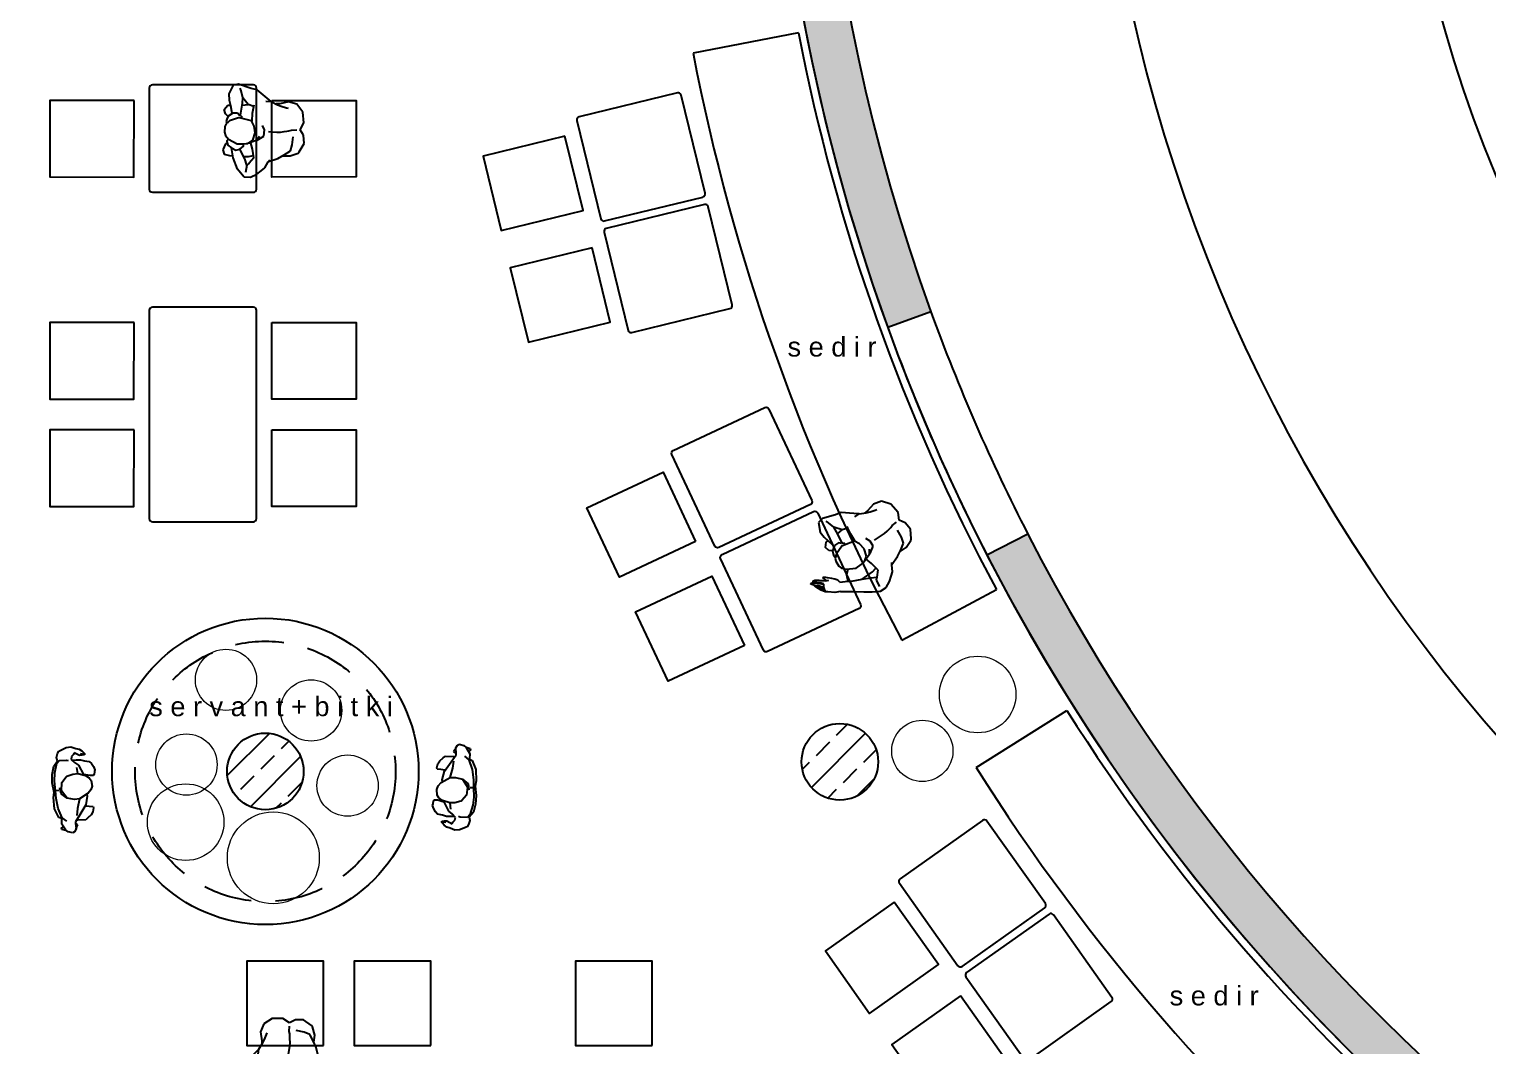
# Model space of a CAD drawing. Header units: millimetres. Extents: x 45 to 25350, y 77 to 5059.
# Drawn here: x 22516 to 23468, y 3314 to 3977 of the extents above; entities that cross this region are included whole.
import ezdxf

# ---------------------------------------------------------------- set-up
doc = ezdxf.new("R2010")
doc.units = ezdxf.units.MM
doc.header["$LTSCALE"] = 5
doc.linetypes.add('DASHED2', pattern=[9.524999999999999, 6.35, -3.175])
doc.layers.add('_BK_PEYZAJ_AVM', color=7, linetype='Continuous', lineweight=5, true_color=0x1d5e12)
for name, color, linetype in [('a_p4', 4, 'Continuous'), ('a_p5', 5, 'Continuous'), ('a_p8', 8, 'Continuous'), ('str_SNL_hatch', 1, 'Continuous'), ('str_SNL_wall_sheer', 5, 'Continuous'), ('TEFRIS', 12, 'Continuous')]:
    doc.layers.add(name, color=color, linetype=linetype)
doc.layers.add('yazı', color=30, linetype='Continuous', lineweight=9)
doc.styles.add('25', font='arial.ttf', dxfattribs={"height": 25})

# ---------------------------------------------------------------- blocks, each defined once
blk = doc.blocks.new('A$C47794B28')
at = {"layer": 'str_SNL_hatch'}
h = blk.add_hatch(dxfattribs=at)
h.set_pattern_fill('ANSI33', color=256, scale=100, style=0)
h.set_pattern_definition([(45, (-1153.641385440734, -4045.180646853264), (-17.67766952966369, 17.67766952966369), []), (45, (-1135.963715940734, -4045.180646853264), (-17.67766952966369, 17.67766952966369), [12.5, -6.25])])
edge = h.paths.add_edge_path()
edge.add_arc((0, 0), 25, 0, 360)
at = {"layer": 'str_SNL_wall_sheer'}
blk.add_circle((0, 0), 25, dxfattribs=at)
blk = doc.blocks.new('dada')
for p, q in [((219967.8187333976, -31810.10482326217), (219965.6273052227, -31815.2904005551)), ((219973.4297527905, -31806.8618306515), (219967.8187333976, -31810.10482326217)), ((219980.4856698812, -31806.96618437461), (219973.4297527905, -31806.8618306515)), ((219984.7079820423, -31810.00849674895), (219980.4856698812, -31806.96618437461)), ((219984.2825399424, -31815.56332567588), (219984.5506578094, -31812.1366389624)), ((219988.5610425697, -31808.21842904549), (219984.7079820423, -31810.00849674895)), ((219993.9071640513, -31808.37094602522), (219988.5610425697, -31808.21842904549)), ((219998.8760066897, -31812.25611538973), (219993.9071640513, -31808.37094602522)), ((219999.6707004234, -31813.15516284641), (219998.8760066897, -31812.25611538973)), ((220000.906890676, -31818.54142037474), (219999.6707004234, -31813.15516284641)), ((219964.1021354306, -31826.48835771225), (219966.7350601243, -31822.57107951)), ((219965.6273052227, -31815.2904005551), (219966.3176452338, -31821.02182808958)), ((219966.3176452338, -31821.02182808958), (219966.1007320164, -31823.51507609218)), ((219966.7350601243, -31822.57107951), (219967.9311143297, -31820.29937924046)), ((219967.9311143297, -31820.29937924046), (219969.4000936557, -31817.12863151517)), ((219969.4000936557, -31817.12863151517), (219969.8014541273, -31816.05298545092)), ((219984.571519482, -31817.25706686612), (219984.2825399424, -31815.56332567588)), ((219984.3628120367, -31825.27624908809), (219984.7240364612, -31822.7797869553)), ((219984.6036283198, -31818.70196456343), (219984.571519482, -31817.25706686612)), ((219984.6036283198, -31820.51611389566), (219984.6036283198, -31818.70196456343)), ((219984.7240364612, -31822.7797869553), (219984.6036283198, -31820.51611389566)), ((219993.9553273079, -31816.30182894386), (219988.7697500149, -31815.09774752866)), ((219997.5916531805, -31817.9474068775), (219993.9553273079, -31816.30182894386)), ((219999.7268908894, -31822.23393671375), (219997.5916531805, -31817.9474068775)), ((220001.5892034777, -31826.61679306321), (219999.7268908894, -31822.23393671375)), ((220000.1764146177, -31823.1490385893), (220000.906890676, -31818.54142037474)), ((219961.5494828313, -31828.75203077283), (219955.5290757574, -31834.57978482053)), ((219964.1021354306, -31826.48835771225), (219961.5494828313, -31828.75203077283)), ((219963.5562851892, -31829.8035952083), (219964.1021354306, -31826.48835771225)), ((219981.9947852543, -31833.11883270342), (219978.9364184608, -31834.0178801601)), ((219985.9200906666, -31833.88944480915), (219981.9947852543, -31833.11883270342)), ((219983.4316557427, -31830.56618010413), (219984.3628120367, -31825.27624908809)), ((219988.0151923284, -31838.63352558363), (219985.9200906666, -31833.88944480915)), ((220002.812862759, -31832.98161714871), (220001.5892034777, -31826.61679306321)), ((220002.9297474528, -31833.11080549445), (220001.8621285984, -31831.93080570709)), ((220006.6623998386, -31835.82400228243), (220002.9297474528, -31833.11080549445)), ((219954.1564229445, -31838.39270930059), (219950.2873079983, -31846.23529291499)), ((219955.5290757574, -31834.57978482053), (219954.1564229445, -31838.39270930059)), ((219964.2643284123, -31841.56198145051), (219959.3981907036, -31844.47733404927)), ((219964.2466252003, -31845.64127941683), (219964.2643284123, -31841.56198145051)), ((219965.9483935999, -31838.13583859868), (219964.2643284123, -31841.56198145051)), ((219965.9483935999, -31838.13583859868), (219964.9771012587, -31837.71039649818)), ((219970.2750594838, -31839.4683553639), (219965.9483935999, -31838.13583859868)), ((219975.2760109598, -31840.4155660772), (219970.2750594838, -31839.4683553639)), ((219975.1475756089, -31840.73665445458), (219972.5628141719, -31847.45542874906)), ((219978.8240375288, -31839.44427373607), (219975.1475756089, -31840.73665445458)), ((219983.2068938786, -31839.40413768843), (219978.8240375288, -31839.44427373607)), ((219987.6379134851, -31841.50726655938), (219983.2068938786, -31839.40413768843)), ((219988.0713827943, -31839.18740303416), (219985.6551459042, -31836.8534129753)), ((219989.3878451411, -31844.89474893987), (219987.6379134851, -31841.50726655938)), ((219988.0713827943, -31839.18740303416), (219988.0151923284, -31838.63352558363)), ((219988.4727432659, -31841.62767470136), (219988.0713827943, -31839.18740303416)), ((219989.0988656016, -31844.07597357847), (219988.4727432659, -31841.62767470136)), ((219993.4646748132, -31842.31559024818), (219988.641314664, -31842.96019146659)), ((219999.271145249, -31842.09529755797), (219993.4646748132, -31842.31559024818)), ((219997.9296475574, -31845.56643866535), (219997.6077075994, -31842.2297154085)), ((219999.271145249, -31842.09529755797), (220002.3437611642, -31845.7054970923)), ((220008.267841725, -31838.35257325295), (220006.6623998386, -31835.82400228243)), ((220010.106072685, -31841.56345702588), (220008.267841725, -31838.35257325295)), ((220011.4867527073, -31845.76971476778), (220010.106072685, -31841.56345702588)), ((219950.2873079983, -31846.23529291499), (219950.447852187, -31849.80740111202)), ((219950.447852187, -31849.80740111202), (219955.802000878, -31853.25910116799)), ((219954.9077826402, -31845.06717924561), (219953.1080794733, -31845.58927202571)), ((219959.3981907036, -31844.47733404927), (219954.9077826402, -31845.06717924561)), ((219962.8418635499, -31845.247946155), (219959.3981907036, -31844.47733404927)), ((219970.6202294894, -31847.49556479576), (219962.8418635499, -31845.247946155)), ((219963.4834174273, -31853.17397701806), (219967.2889375751, -31852.84168627739)), ((219967.2889375751, -31852.84168627739), (219968.8221345766, -31852.86576790616)), ((219969.0790052784, -31849.15719714828), (219968.5813182937, -31852.23161836129)), ((219968.5813182937, -31852.23161836129), (219970.18676018, -31855.43447492432)), ((219968.5813182937, -31852.23161836129), (219968.5813182937, -31852.23161836129)), ((219970.5881206517, -31848.02536061846), (219969.0790052784, -31849.15719714828)), ((219970.965399495, -31847.20658525612), (219970.5881206517, -31848.02536061846)), ((219972.1694809097, -31846.31556500934), (219970.965399495, -31847.20658525612)), ((219972.1694809097, -31846.31556500934), (219972.9201586505, -31846.52655505735)), ((219972.5628141719, -31847.45542874906), (219972.1694809097, -31849.01270737845)), ((219972.1694809097, -31849.01270737845), (219973.4136983716, -31854.95284235824)), ((219985.0932880951, -31857.08808006693), (219988.9062125753, -31851.81420347068)), ((219988.9062125753, -31851.81420347068), (219989.40389956, -31847.79257154532)), ((219989.40389956, -31845.85801407203), (219989.0988656016, -31844.07597357847)), ((219989.40389956, -31847.79257154532), (219989.3878451411, -31844.89474893987)), ((219997.0136941015, -31853.7246793152), (219997.9296475574, -31845.56643866535)), ((219997.0136941015, -31853.7246793152), (219999.9677071724, -31848.98059854071)), ((219999.9677071724, -31848.98059854071), (220002.3437611642, -31845.7054970923)), ((220002.3437611642, -31845.7054970923), (220003.5398153696, -31847.2708029316)), ((220003.5398153696, -31847.2708029316), (220008.0350526516, -31848.65148295436)), ((220007.3768214781, -31854.47120979216), (220010.8365487432, -31850.10440786157)), ((220010.8365487432, -31850.10440786157), (220011.4867527073, -31845.76971476778)), ((220010.8365487432, -31850.10440786157), (220010.8365487432, -31850.10440786157)), ((219955.802000878, -31853.25910116799), (219959.8958776883, -31853.53202628877)), ((219959.8958776883, -31853.53202628877), (219963.4834174273, -31853.17397701806)), ((219963.1549247177, -31854.84848863605), (219963.3556049535, -31853.17882907364)), ((219965.6433596415, -31857.48944053866), (219963.1549247177, -31854.84848863605)), ((219968.5090734088, -31857.12018890467), (219965.6433596415, -31857.48944053866)), ((219970.315195531, -31855.52277422763), (219968.5090734088, -31857.12018890467)), ((219970.18676018, -31855.43447492432), (219971.9607734645, -31856.55828424424)), ((219971.9607734645, -31856.55828424424), (219973.3896167434, -31857.24862425562)), ((219973.3896167434, -31857.24862425562), (219974.2986825771, -31857.09719472818)), ((219973.4136983716, -31854.95284235824), (219974.9308409543, -31857.3610051877)), ((219974.2986825771, -31857.09719472818), (219973.9987185846, -31855.88144587141)), ((219974.9308409543, -31857.3610051877), (219976.5603644689, -31858.48481450856)), ((219976.5603644689, -31858.48481450856), (219980.2849896453, -31859.19923614778)), ((219980.2849896453, -31859.19923614778), (219982.4443089826, -31858.75773962933)), ((219982.4443089826, -31858.75773962933), (219985.0932880951, -31857.08808006693)), ((219985.7996825251, -31856.20508703005), (219987.9028113963, -31859.36780754544)), ((219987.9028113963, -31859.36780754544), (219991.6434909916, -31861.5752901395)), ((219988.5677589089, -31865.90963839062), (219991.6434909916, -31861.5752901395)), ((219991.6434909916, -31861.5752901395), (219993.1686607835, -31859.66481429499)), ((219993.1686607835, -31859.66481429499), (219997.0136941015, -31853.7246793152)), ((219998.7234897105, -31863.71855505809), (220003.6682507206, -31858.46876008969)), ((220003.6682507206, -31858.46876008969), (220007.3768214781, -31854.47120979216)), ((219980.0843094096, -31870.44535656154), (219978.8160103194, -31871.79392774656)), ((219978.8160103194, -31871.79392774656), (219978.8641735759, -31872.05079844847)), ((219978.8641735759, -31872.05079844847), (219979.1531531155, -31872.17120658953)), ((219979.1531531155, -31872.17120658953), (219981.2161459395, -31871.84209100317)), ((219981.0475745414, -31869.81923422657), (219980.0843094096, -31870.44535656154)), ((219983.158730622, -31868.06930256981), (219981.0475745414, -31869.81923422657)), ((219981.2161459395, -31871.84209100317), (219982.1794110713, -31871.28018634274)), ((219981.4970268902, -31872.1621443785), (219982.1794110713, -31871.28018634274)), ((219982.1794110713, -31871.28018634274), (219982.7252613127, -31870.18045865066)), ((219984.8604990216, -31866.76889464233), (219983.158730622, -31868.06930256981)), ((219986.8030837041, -31865.86984718565), (219984.8604990216, -31866.76889464233)), ((219988.5677589089, -31865.90963839062), (219986.8030837041, -31865.86984718565)), ((219993.3372321817, -31869.50617305815), (219991.2180488916, -31872.74916566882)), ((219993.3372321817, -31869.50617305815), (219998.7234897105, -31863.71855505809)), ((219976.2713849294, -31878.09528715044), (219976.6566909822, -31876.8671241074)), ((219976.4078474898, -31878.38426669009), (219976.2713849294, -31878.09528715044)), ((219976.7851263331, -31878.45651157453), (219976.4078474898, -31878.38426669009)), ((219976.4800923746, -31879.78100113078), (219978.1176430988, -31877.91868854288)), ((219976.616554935, -31880.36698741998), (219976.4800923746, -31879.78100113078)), ((219976.8814528462, -31880.615830912), (219976.616554935, -31880.36698741998)), ((219976.6566909822, -31876.8671241074), (219977.5156023913, -31876.05637595497)), ((219977.8607723969, -31877.76617156409), (219976.7851263331, -31878.45651157453)), ((219979.1555914146, -31879.29314953248), (219976.8814528462, -31880.615830912)), ((219977.5156023913, -31876.05637595497), (219978.4547858949, -31875.02889314734)), ((219978.6715205496, -31877.01161387723), (219977.8607723969, -31877.76617156409)), ((219978.1176430988, -31877.91868854288), (219979.0487993929, -31877.16413085602)), ((219978.4547858949, -31875.02889314734), (219979.1527900758, -31874.38074640811)), ((219980.1324726662, -31875.8316140908), (219978.6715205496, -31877.01161387723)), ((219979.0487993929, -31877.16413085602), (219980.260908017, -31876.21692014366)), ((219979.1527900758, -31874.38074640811), (219980.2689352265, -31873.42345126134)), ((219981.039547332, -31877.68589946974), (219979.1555914146, -31879.29314953248)), ((219981.2458448934, -31878.56295809589), (219979.1555914146, -31879.29314953248)), ((219979.4418951173, -31879.51725859913), (219979.1555914146, -31879.29314953248)), ((219981.0336153805, -31879.23450300258), (219979.4418951173, -31879.51725859913)), ((219982.06766917, -31874.36340160176), (219980.1324726662, -31875.8316140908)), ((219980.260908017, -31876.21692014366), (219981.2803636149, -31875.31787268698)), ((219980.2689352265, -31873.42345126134), (219981.4970268902, -31872.1621443785)), ((219984.2877995938, -31878.28020231679), (219981.0336153805, -31879.23450300258)), ((219982.2115199091, -31876.84304247864), (219981.039547332, -31877.68589946974)), ((219983.4742533857, -31877.43193497855), (219981.2458448934, -31878.56295809589)), ((219981.2803636149, -31875.31787268698), (219982.2275743279, -31874.55528779115)), ((219982.2275743279, -31874.55528779115), (219982.06766917, -31874.36340160176)), ((219982.2115199091, -31876.84304247864), (219983.8633408775, -31875.8767784673)), ((219982.2275743279, -31874.55528779115), (219983.8633408775, -31875.8767784673)), ((219985.165176326, -31876.82246678203), (219983.4742533857, -31877.43193497855)), ((219983.8633408775, -31875.8767784673), (219986.6805280104, -31877.05314712293)), ((219986.6805280104, -31877.05314712293), (219984.2877995938, -31878.28020231679)), ((219985.9787222246, -31876.82246678203), (219985.165176326, -31876.82246678203)), ((219987.8768357517, -31875.8568393809), (219986.6805280104, -31877.05314712293)), ((219991.2180488916, -31872.74916566882), (219987.8768357517, -31875.8568393809))]:
    blk.add_line(p, q)
blk = doc.blocks.new('cfcfcfcfc')
for p, q in [((220719.7318549512, -32186.9712852369), (220720.2749638649, -32185.75696089601)), ((220719.9005096011, -32187.92203933416), (220726.1268966023, -32185.39550769543)), ((220720.2749638649, -32185.75696089601), (220725.9542898391, -32182.87465660645)), ((220725.9542898391, -32182.87465660645), (220733.3866603464, -32182.47514965081)), ((220726.1268966023, -32185.39550769543), (220732.8165091297, -32184.1364172318)), ((220732.8165091297, -32184.1364172318), (220737.8219944573, -32183.93598147585)), ((220733.3866603464, -32182.47514965081), (220736.777211783, -32182.95759633459)), ((220736.777211783, -32182.95759633459), (220742.95946879, -32181.96910738868)), ((220737.8219944573, -32183.93598147585), (220736.777211783, -32182.95759633459)), ((220737.8219944573, -32183.93598147585), (220744.0632200101, -32183.47591673069)), ((220738.0080686045, -32186.0885782749), (220737.8219944573, -32183.93598147585)), ((220742.95946879, -32181.96910738868), (220748.5391777823, -32182.01586095586)), ((220744.0632200101, -32183.47591673069), (220749.4079694115, -32183.76417317112)), ((220748.5391777823, -32182.01586095586), (220753.9573235751, -32183.21392546567)), ((220749.4079694115, -32183.76417317112), (220755.6788254841, -32185.36761916723)), ((220753.9573235751, -32183.21392546567), (220757.2069877654, -32185.81054377627)), ((220755.6788254841, -32185.36761916723), (220757.5390876795, -32186.9210403411)), ((220757.2069877654, -32185.81054377627), (220759.5368211494, -32185.26620656288)), ((220759.5368211494, -32185.26620656288), (220762.0305721079, -32185.96768868259)), ((220762.0305721079, -32185.96768868259), (220763.5952331154, -32186.72002275863)), ((220710.044569187, -32194.43236027706), (220710.7236687546, -32191.48702913396)), ((220710.7155692581, -32195.72071388726), (220710.044569187, -32194.43236027706)), ((220712.5535862284, -32196.65458864389), (220710.7155692581, -32195.72071388726)), ((220710.7236687546, -32191.48702913396), (220711.8576266333, -32189.90763217998)), ((220711.7594603094, -32190.0457882386), (220712.4235485416, -32187.41473156544)), ((220711.8576266333, -32189.90763217998), (220715.9147011692, -32187.4020147455)), ((220712.4235485416, -32187.41473156544), (220713.4814472586, -32187.12096912736)), ((220713.4814472586, -32187.12096912736), (220713.9541769376, -32187.65266323234)), ((220713.9541769376, -32187.65266323234), (220713.8668504294, -32188.63741884187)), ((220715.9147011692, -32187.4020147455), (220719.0069831167, -32187.53506697623)), ((220717.6637711413, -32190.88819976426), (220719.9005096011, -32187.92203933416)), ((220719.0069831167, -32187.53506697623), (220719.7318549512, -32186.9712852369)), ((220731.7884113461, -32196.07530008616), (220732.8224155314, -32191.37417818771)), ((220732.8224155314, -32191.37417818771), (220735.6311020153, -32187.55262817802)), ((220732.8224155314, -32191.37417818771), (220737.742761542, -32187.89522935108)), ((220735.6311020153, -32187.55262817802), (220739.5300722105, -32186.90010627503)), ((220737.742761542, -32187.89522935108), (220743.0340808277, -32188.22854869153)), ((220743.0340808277, -32188.22854869153), (220746.6937807411, -32191.12839707358)), ((220746.6937807411, -32191.12839707358), (220747.2126206226, -32191.69159516854)), ((220747.2126206226, -32191.69159516854), (220748.4009474103, -32195.56854311766)), ((220748.4009474103, -32195.56854311766), (220748.6341697503, -32198.89075630736)), ((220758.0017852365, -32194.72490876286), (220755.8409037825, -32196.8505739995)), ((220757.565310262, -32191.65133890051), (220757.2224796502, -32192.68500292911)), ((220757.3679090977, -32195.34845452501), (220757.5138719996, -32198.0216760121)), ((220757.5390876795, -32186.9210403411), (220757.565310262, -32191.65133890051)), ((220759.7930471205, -32195.02905559989), (220758.0017852365, -32194.72490876286)), ((220761.1165298869, -32196.22083149447), (220759.7930471205, -32195.02905559989)), ((220763.5952331154, -32186.72002275863), (220765.8696190244, -32191.70736428177)), ((220766.2937965617, -32194.63580236641), (220765.03464594, -32197.91603382283)), ((220765.8696190244, -32191.70736428177), (220766.2937965617, -32194.63580236641)), ((220716.2354970942, -32196.40558305591), (220712.5535862284, -32196.65458864389)), ((220712.5535862284, -32196.65458864389), (220713.9512054443, -32197.30005128526)), ((220713.9512054443, -32197.30005128526), (220715.0953833433, -32198.00526553469)), ((220715.0953833433, -32198.00526553469), (220715.8861379908, -32197.12509693737)), ((220715.8861379908, -32197.12509693737), (220715.2517741084, -32196.46312554642)), ((220717.1316978563, -32196.35316014449), (220716.2354970942, -32196.40558305591)), ((220721.7129820531, -32199.35929380411), (220717.1316978563, -32196.35316014449)), ((220718.2746993256, -32203.17274726926), (220718.2926856884, -32197.96525876464)), ((220719.5314209799, -32204.6209348009), (220718.2746993256, -32203.17274726926)), ((220718.2926856884, -32197.96525876464), (220718.4305698325, -32197.20545015672)), ((220721.4273792493, -32206.79556692734), (220719.5314209799, -32204.6209348009)), ((220725.799096367, -32197.99311226522), (220721.3358221546, -32197.50822698984)), ((220728.0483852127, -32203.44546518893), (220721.7129820531, -32199.35929380411)), ((220732.1204645984, -32199.47548777393), (220725.799096367, -32197.99311226522)), ((220727.4758861059, -32203.08509017261), (220727.1671751442, -32205.71453262093)), ((220733.7687228632, -32204.53547764754), (220728.0483852127, -32203.44546518893)), ((220732.1204645984, -32199.47548777393), (220731.7884113461, -32196.07530008616)), ((220735.5977304379, -32205.19788288257), (220732.1204645984, -32199.47548777393)), ((220735.0854600902, -32204.35486038517), (220733.7687228632, -32204.53547764754)), ((220737.7495383262, -32207.07706957379), (220735.5977304379, -32205.19788288257)), ((220747.1757032005, -32203.81334139438), (220745.5662181176, -32206.14651541152)), ((220747.0926012821, -32206.85673153693), (220747.729048042, -32204.03755728992)), ((220748.6341697503, -32198.89075630736), (220747.1757032005, -32203.81334139438)), ((220747.9888946306, -32202.58489218795), (220747.5206385383, -32202.64912302418)), ((220747.729048042, -32204.03755728992), (220747.9888946306, -32202.58489218795)), ((220754.1041920916, -32199.31685331707), (220747.9888946306, -32202.58489218795)), ((220748.6341697503, -32198.89075630736), (220752.6404006589, -32198.1884012109)), ((220755.8409037825, -32196.8505739995), (220754.1041920916, -32199.31685331707)), ((220756.8570949709, -32203.33446176977), (220756.3924650574, -32206.47670697385)), ((220757.5725187139, -32200.70219444902), (220756.8570949709, -32203.33446176977)), ((220757.5138719996, -32198.0216760121), (220757.5725187139, -32200.70219444902)), ((220760.4124019521, -32200.13826749152), (220762.1598653195, -32196.70955074792)), ((220760.5550243759, -32201.82991804888), (220760.4124019521, -32200.13826749152)), ((220760.7862783664, -32202.66187759706), (220760.5550243759, -32201.82991804888)), ((220760.6780010334, -32203.39609870698), (220760.7911674885, -32203.02058416956)), ((220761.567754635, -32203.40197091321), (220760.6780010334, -32203.39609870698)), ((220760.7911674885, -32203.02058416956), (220761.2014847836, -32201.94503817083)), ((220762.1598653195, -32196.70955074792), (220761.1165298869, -32196.22083149447)), ((220761.2014847836, -32201.94503817083), (220761.3932582805, -32200.9363809408)), ((220762.052268826, -32203.07349535202), (220761.567754635, -32203.40197091321)), ((220763.346100725, -32201.82771435259), (220762.052268826, -32203.07349535202)), ((220764.4133302343, -32200.07951855504), (220763.346100725, -32201.82771435259)), ((220765.03464594, -32197.91603382283), (220764.4133302343, -32200.07951855504)), ((220723.4265145014, -32207.8836451753), (220721.4273792493, -32206.79556692734)), ((220726.0843847114, -32208.44645878991), (220723.4265145014, -32207.8836451753)), ((220726.9369413852, -32208.15753894643), (220726.0843847114, -32208.44645878991)), ((220727.1671751442, -32205.71453262093), (220726.9369413852, -32208.15753894643)), ((220740.2112616435, -32207.83562495899), (220737.7495383262, -32207.07706957379)), ((220743.9085217413, -32207.3419521817), (220740.2112616435, -32207.83562495899)), ((220745.5662181176, -32206.14651541152), (220743.9085217413, -32207.3419521817)), ((220747.11124633, -32209.07355060759), (220747.0926012821, -32206.85673153693)), ((220747.7400883506, -32209.48084452511), (220747.11124633, -32209.07355060759)), ((220749.7212384248, -32209.795235757), (220747.7400883506, -32209.48084452511)), ((220750.8239582654, -32210.02005373414), (220749.7212384248, -32209.795235757)), ((220752.9845143159, -32209.18560371951), (220750.8239582654, -32210.02005373414)), ((220754.9585909721, -32207.88441004181), (220752.9845143159, -32209.18560371951)), ((220756.3924650574, -32206.47670697385), (220754.9585909721, -32207.88441004181))]:
    blk.add_line(p, q)
blk = doc.blocks.new('insanplanoturan2')
for p, q in [((-4.345460804039348, 28.00359662565734), (-8.086140399309741, 30.21107921943279)), ((-5.348861983028186, 20.44999255022937), (-5.846548967806655, 16.4283606248421)), ((-1.535937502870588, 25.72386914699471), (-5.348861983028186, 20.44999255022937)), ((-3.590950618071972, 26.86895153683618), (-4.345460804039348, 28.00359662565734)), ((1.113041609659938, 27.39352870883213), (-1.535937502870588, 25.72386914699471)), ((3.272360946843925, 27.83502522758722), (1.113041609659938, 27.39352870883213)), ((6.996986123250487, 27.12060358814717), (3.272360946843925, 27.83502522758722)), ((8.626509637928372, 25.99679426767967), (6.996986123250487, 27.12060358814717)), ((10.1436522205595, 23.58863143810645), (8.626509637928372, 25.99679426767967)), ((10.16773384885524, 25.88441333563292), (9.258668015088475, 25.73298380769902)), ((9.258668015088475, 25.73298380769902), (9.55863200756339, 24.51723495079868)), ((11.38786968250566, 17.64849645849252), (10.1436522205595, 23.58863143810645)), ((11.59657712773533, 25.19407332448859), (10.16773384885524, 25.88441333563292)), ((13.3705904121876, 24.0702640040211), (11.59657712773533, 25.19407332448859)), ((13.24215506127702, 24.15856330777211), (15.04827718345692, 25.75597798472234)), ((14.97603229856975, 20.86740744068872), (13.3705904121876, 24.0702640040211)), ((14.47834531379127, 17.79298622826692), (14.97603229856976, 20.86740744068872)), ((16.26841301710737, 21.47747535751393), (14.73521601561242, 21.50155698580966)), ((14.97603229856976, 20.86740744068872), (14.97603229856976, 20.8674074406887)), ((15.04827718345692, 25.75597798472234), (17.91399095064907, 26.12522961859024)), ((20.07393316490364, 21.80976609806996), (16.26841301710737, 21.47747535751393)), ((17.91399095064907, 26.12522961859024), (20.40242587454139, 23.48427771549161)), ((23.66147290389714, 22.16781536865825), (20.07393316490364, 21.80976609806996)), ((20.40242587454139, 23.48427771549161), (20.20174563874362, 21.81461815365419)), ((27.75534971417161, 21.89489024797328), (23.66147290389714, 22.16781536865825)), ((33.10949840525604, 18.44319019225169), (27.75534971417161, 21.89489024797328)), ((-27.27919815100826, 18.74019694123238), (-27.92940211499302, 14.4055038480006)), ((-27.92940211499302, 14.4055038480006), (-26.54872209270438, 10.19924610567939)), ((-27.27919815100826, 18.74019694123238), (-27.27919815100826, 18.74019694123238)), ((-26.54872209270438, 10.19924610567939), (-24.71049113279683, 6.988362332915095)), ((-19.98246477740141, 15.9065920117679), (-24.47770205927142, 17.28727203405654)), ((-18.78641057204672, 14.34128617254531), (-19.98246477740141, 15.9065920117679)), ((-15.71379465674572, 10.73108663746928), (-18.78641057204672, 14.34128617254531)), ((-15.71379465674572, 10.73108663746928), (-9.907324221022513, 10.95137932756424)), ((-14.02854905353609, 17.26393155583073), (-14.37229696526596, 14.20222774494337)), ((-14.37229696526596, 14.20222774494337), (-14.0503570072194, 10.86550448852797)), ((-9.907324221022513, 10.95137932756424), (-5.083964071775128, 11.59598054683185)), ((-5.846548967806655, 16.4283606248421), (-5.830494548942816, 13.53053801992232)), ((-5.846548967806655, 14.49380315175161), (-5.54151500939404, 12.71176265786743)), ((-5.830494548942816, 13.53053801992232), (-4.08056289278629, 10.143055639656)), ((-5.54151500939404, 12.71176265786743), (-4.915392673705007, 10.26346378113467)), ((-4.915392673705007, 10.26346378113467), (-4.514032202109469, 7.823192113833812)), ((-4.08056289278629, 10.143055639656), (0.3504567136284109, 8.039926768495405)), ((8.40977498326675, 9.372443534192563), (10.99453642034204, 16.09121782870185)), ((11.38786968250566, 14.95135408937053), (10.63719194177494, 15.1623441375197)), ((10.99453642034204, 16.09121782870185), (11.38786968250566, 17.64849645849252)), ((11.38786968250566, 14.95135408937053), (12.59195109729226, 15.84237433631261)), ((12.59195109729226, 15.84237433631261), (12.96922994059207, 16.6611496983675)), ((12.93712110286442, 16.1313538758614), (20.71548704238591, 13.8837352349264)), ((12.96922994059207, 16.6611496983675), (14.47834531379127, 17.79298622826692)), ((17.60895699223646, 6.771627678253502), (19.29302217989135, 10.19777053079887)), ((19.31072539180153, 14.27706849709003), (19.29302217989135, 10.19777053079887)), ((19.29302217989135, 10.19777053079887), (24.15915988867561, 13.11312312946297)), ((20.71548704238591, 13.8837352349264), (24.15915988867561, 13.11312312946297)), ((24.15915988867561, 13.11312312946297), (28.6495679520367, 13.70296832546563)), ((28.6495679520367, 13.70296832546563), (30.44927111887321, 14.22506110574106)), ((29.4009276477133, 7.028498380074659), (33.27004259389427, 14.87108199505142)), ((33.27004259389427, 14.87108199505142), (33.10949840525604, 18.44319019225169)), ((-24.71049113279683, 6.988362332915095), (-23.10504924641469, 4.459791361863228)), ((-23.10504924641469, 4.459791361863228), (-19.3723968605762, 1.746594573877399)), ((-19.3723968605762, 1.746594573877399), (-18.30477800613208, 0.5665947873865242)), ((-19.25551216677739, 1.617406228099767), (-18.03185288544712, -4.747417856538366)), ((-4.514032202109469, 7.823192113833809), (-2.097795312042784, 5.48920205494715)), ((-4.514032202109469, 7.823192113833812), (-4.457841736086095, 7.26931466303197)), ((-4.457841736086095, 7.26931466303197), (-2.362740074357397, 2.525233888772739)), ((-2.362740074357397, 2.525233888772739), (1.562565337846941, 1.754621783309307)), ((0.3504567136284109, 8.039926768495405), (4.733313063451668, 8.080062815654955)), ((1.562565337846941, 1.754621783309307), (4.620932131404921, 2.65366923968331)), ((4.733313063451668, 8.080062815654955), (8.40977498326675, 9.372443534192563)), ((8.2813396323562, 9.051355156916145), (13.28229110843659, 8.104144443950688)), ((13.28229110843659, 8.104144443950688), (17.60895699223646, 6.771627678253502)), ((17.60895699223646, 6.771627678253502), (18.58024933349765, 6.346185578362238)), ((22.00786776092354, -2.612180147650122), (28.02827483485657, 3.215573899917061)), ((28.02827483485657, 3.215573899917061), (29.4009276477133, 7.028498380074659)), ((-18.03185288544712, -4.747417856538366), (-16.16954029724383, -9.13027420636162)), ((-16.61906402543083, -8.2151723311238), (-17.3495400837347, -12.82279054504055)), ((-16.16954029724383, -9.13027420636162), (-14.03430258835558, -13.41680404300194)), ((-0.8054614445667241, -6.08796183166746), (-1.166685869002706, -8.58442396499169)), ((-1.166685869002706, -8.58442396499169), (-1.046277727524036, -10.84809702479051)), ((0.1256948495349235, -0.7980308160382954), (-0.8054614445667241, -6.08796183166746)), ((16.82229046790921, -8.79313141022137), (15.62623626255452, -11.0648316794521)), ((19.45521516157593, -4.875853207448937), (16.82229046790921, -8.79313141022137)), ((17.23970535836857, -10.34238283058014), (17.45661857582844, -7.849134827625004)), ((20.00106540294585, -1.560615712069815), (19.45521516157593, -4.875853207448937)), ((19.45521516157594, -4.875853207448866), (22.00786776092354, -2.612180147650122)), ((-17.3495400837347, -12.82279054504055), (-16.11334983122045, -18.20904807385264)), ((-16.11334983122045, -18.20904807385264), (-15.31865609746129, -19.10809553022663)), ((-14.03430258835558, -13.41680404300194), (-10.39797671570002, -15.06238197654363)), ((-10.39797671570002, -15.06238197654363), (-5.212399422685699, -16.26646339133025)), ((-1.046277727524036, -10.84809702479051), (-1.046277727524036, -12.66224635640233)), ((-1.046277727524036, -12.66224635640233), (-1.014168889796402, -14.10714405414626)), ((-1.014168889796402, -14.10714405414626), (-0.7251893502476108, -15.80088524427942)), ((-0.7251893502476108, -15.80088524427943), (-0.9933072172564295, -19.22757195790757)), ((14.15725693651486, -14.23557940505683), (13.75589646491931, -15.31122546893288)), ((15.62623626255452, -11.0648316794521), (14.15725693651486, -14.23557940505683)), ((15.73861719460125, -21.25938765797871), (17.93004536951285, -16.07381036496444)), ((17.93004536951285, -16.07381036496444), (17.23970535836857, -10.34238283058014)), ((-15.31865609746129, -19.10809553022663), (-10.34981345910856, -22.99326489527142)), ((-10.34981345910856, -22.99326489527142), (-5.003691977456022, -23.14578187447773)), ((-5.003691977456022, -23.14578187447773), (-1.150631450138881, -21.35571417116164)), ((-1.150631450138881, -21.35571417116164), (3.071680711046156, -24.3980265458558)), ((3.071680711046156, -24.3980265458558), (10.12759780169568, -24.50238026847064)), ((10.12759780169568, -24.50238026847064), (15.73861719460125, -21.25938765797871))]:
    blk.add_line(p, q)
for points in [[(-8.086140399309741, 30.21107921943279), (-10.88249880090666, 29.65680511091762), (-12.15447909533538, 26.26745591525057), (-12.64088786085354, 24.24230543135512)], [(-27.27919815100826, 18.74019694123238), (-21.76499760181332, 22.31321518697231), (-14.13311524095474, 24.14911266795863), (-7.349219842096375, 24.57278131741703)], [(-19.98246477740141, 15.9065920117679), (-15.54642694333614, 16.66430003644516), (-9.469187098525254, 19.06508905004264), (-8.903862655287298, 19.20631193319545)], [(-1.535937502870588, 25.72386914699471), (-2.543960588857374, 26.97357033101454), (-5.370583696477013, 26.69112456470893), (-7.349219842096375, 24.57278131741703), (-9.186524876906276, 21.88954671309855), (-8.903862655287298, 19.20631193319545), (-7.349219842096375, 16.52307715329235), (-5.846548967806655, 16.4283606248421)]]:
    blk.add_lwpolyline(points)
blk = doc.blocks.new('xccxc')
at = {"rotation": 180}
blk.add_blockref('insanplanoturan2', (220488.9099764498, -31825.14439994723), dxfattribs=at)
blk = doc.blocks.new('sadffads')
at = {"layer": 'TEFRIS'}
for p, q in [((-1564.450285795524, -15107.18313934143), (-1630.450285795528, -15107.18313934143)), ((-1494.450285795523, -15107.18313934143), (-1572.257844926409, -15107.18313934143)), ((-1632.450285795526, -15109.18313934143), (-1632.450285795528, -15175.18313934143)), ((-1492.450285795521, -15175.18313934143), (-1492.450285795523, -15109.18313934143)), ((-1630.450285795528, -15177.18313934143), (-1494.450285795525, -15177.18313934143)), ((-1630.450285795531, -15177.18313934143), (-1564.450285795526, -15177.18313934143))]:
    blk.add_line(p, q, dxfattribs=at)
for centre, radius, start, end in [((-1630.450285795528, -15109.18313934143), 1.999999999998181, 90, 180), ((-1494.450285795524, -15109.18313934143), 2.000000000000909, 359.9999999999479, 89.99999999997395), ((-1630.450285795528, -15175.18313934143), 2, 179.9999999998958, 269.9999999998957), ((-1494.450285795524, -15175.18313934143), 2.000000000003638, 269.9999999999739, 359.9999999999479)]:
    blk.add_arc(centre, radius, start, end, dxfattribs=at)

msp = doc.modelspace()

# ---------------------------------------------------------------- hatches: boundary and pattern name
at = {"ltscale": 0.5}
h = msp.add_hatch(dxfattribs=at)
h.set_pattern_fill('ANSI31', color=251, scale=30)
h.set_pattern_definition([(45, (24280.26587965794, 18410.99670401237), (-2.651650429449553, 2.651650429449553), [])])
h.paths.add_polyline_path([(21763.42228874851, 4094.473798604973), (22023.38353204269, 4098.962894973389), (22023.02091109853, 4119.959763931693), (21730.10040519006, 4114.901516161213), (21721.79017682315, 4595.080195938081, -0.1308454322229483), (22999.27149161909, 4233.912358695998, -0.4909207448592173), (22999.35070659399, 4233.948454585017, -0.006684101993537171), (23000.20257628811, 4268.185666888285, 0.1322383616202147), (21691.26151951836, 4625.367307000924), (21711.96412928224, 3429.136423150405), (22159.10586735876, 3170.979020306026), (22174.10586735876, 3196.959782419557), (22030.23397031574, 3280.024260906164), (22097.76992351289, 3396.999963181226), (22270.97500426984, 3296.99996318133), (22270.9850771713, 3297.017409958444), (22281.97500426987, 3316.052522064658), (22090.58339003348, 3426.552522064159), (22020.05699088693, 3425.334648975542), (21775.0935097291, 3421.104538903266, -1.051942291180015e-05), (21771.02091038514, 3655.539565138737), (22030.98215456501, 3660.028661522418), (22030.61787936472, 3681.025501914497), (21770.65663526401, 3676.536405532141, -1.875340690050061e-05)])
at = {"layer": 'str_SNL_hatch'}
h = msp.add_hatch(dxfattribs=at)
h.set_pattern_fill('ANSI33', color=256, scale=100, style=0)
h.set_pattern_definition([(45, (22999.26587968516, 3464.333392347588), (-17.67766952966369, 17.67766952966369), []), (45, (23016.94354918516, 3464.333392347588), (-17.67766952966369, 17.67766952966369), [12.5, -6.25])])
edge = h.paths.add_edge_path()
edge.add_line((25300.48712769375, 3475.078281215538), (25300.48712769375, 3495.224927575026))
edge.add_arc((24280.26587967527, 4219.206698800559), 1250.99999999011, 323.89375706561265, 324.63926411259865, ccw=False)
edge.add_line((25290.98090585784, 3482.011924114773), (25300.48712769375, 3475.078281215538))
edge = h.paths.add_edge_path()
edge.add_line((23352.25266584844, 5058.130101107387), (23312.19123118413, 5058.130101107387))
edge.add_arc((24280.26587967093, 4219.206698799693), 1280.999999993109, 139.0881391513615, 199.9352090622587)
edge.add_line((23076.02496062216, 3782.440389578267), (23104.2273240731, 3792.669108766086))
edge.add_arc((24280.26587967527, 4219.206698800559), 1250.99999999011, 137.8864369921486, 199.9352090622411, ccw=False)
edge = h.paths.add_edge_path()
edge.add_line((25248.34052815772, 5058.130101107387), (25208.27909350209, 5058.130101107387))
edge.add_arc((24280.26587967527, 4219.206698800559), 1250.99999999011, 35.36073588740129, 42.11356300785138, ccw=False)
edge.add_line((25300.48712769375, 4943.188470026091), (25300.48712769375, 4993.874114575714))
edge.add_arc((24280.26587967093, 4219.206698799693), 1280.999999993109, 37.20988071160129, 40.9118608486385)
h = msp.add_hatch(dxfattribs=at)
h.set_pattern_fill('ANSI33', color=256, scale=100, style=0)
h.set_pattern_definition([(45, (22965.26587968516, 2904.206698810449), (-17.67766952966369, 17.67766952966369), []), (45, (22982.94354918516, 2904.206698810449), (-17.67766952966369, 17.67766952966369), [12.5, -6.25])])
h.paths.add_polyline_path([(23167.43951512084, 3647.701246221292), (23140.75303155816, 3633.996079492685, 0.1734696863590305), (23770.4507687712, 3044.026051977042), (23809.77802721084, 3044.026051975161), (23809.77802721085, 3027.73610299969, 0.1911662750677613), (24754.77802718728, 3029.333082890784), (24754.77802718728, 3044.026051974877), (24790.08099057433, 3044.026051974872, 0.1015479044183072), (25211.70902670005, 3339.789469133531), (25189.89536986089, 3360.384720413947, -0.5175889460298935)])

# ---------------------------------------------------------------- linework, layer by layer
at = {"ltscale": 0.5}
for centre, radius in [((24280.26587967528, 4219.206698800566), 1250.999999990128), ((24280.26587967521, 4219.206698800532), 1280.999999990046)]:
    msp.add_arc(centre, radius, 199.935209062164, 207.1833142657351, dxfattribs=at)
at = {"layer": '_BK_PEYZAJ_AVM', "ltscale": 0.5}
for centre, radius in [((22644.1424841232, 3552.509005190201), 20), ((23134.70009027974, 3542.933688773299), 25), ((22699.70746434524, 3532.535197229161), 20), ((23098.59075486568, 3506.139002966951), 20), ((22618.32487966793, 3497.198318718589), 20), ((22723.508875437, 3483.456799248755), 20), ((22617.80914481318, 3459.61463217163), 25), ((22675.02381071666, 3436.298761688364), 30)]:
    msp.add_circle(centre, radius, dxfattribs=at)
at = {"layer": 'a_p4'}
msp.add_arc((24280.26874691746, 4219.24655854971), 1280.997589685, 179.3425340948943, 322.7900492009142, dxfattribs=at)
at = {"layer": 'a_p5', "ltscale": 2}
for points in [[(23104.2273240731, 3792.669108766086), (23076.02496062917, 3782.440389580557)], [(23167.43951512084, 3647.701246221292), (23140.75303155816, 3633.996079492685)]]:
    msp.add_lwpolyline(points, dxfattribs=at)
for radius, start, end in [(1250.999999990111, 137.8864369921895, 199.935209062164), (1280.999999990111, 180, 199.935209062164), (1250.999999990111, 207.1833142657351, 316.6456518621427), (1280.999999990111, 207.1833142657351, 316.6456518621427)]:
    msp.add_arc((24280.26587967527, 4219.206698800559), radius, start, end, dxfattribs=at)
at = {"layer": 'a_p8'}
for radius, start, end in [(1069.999998992901, 128.3679712006398, 51.63202879936021), (874.9999989929013, 106.510110724364, 73.48988927563605)]:
    msp.add_arc((24280.26588227095, 4219.206701154928), radius, start, end, dxfattribs=at)
at = {"layer": 'TEFRIS'}
for p, q in [((23017.73789966055, 3974.809209390109), (22949.01344316936, 3961.506988523299)), ((23085.2933115843, 3578.343428915665), (23146.98265911837, 3611.425514714803)), ((23133.76149737037, 3495.195047973626), (23192.94708005783, 3532.572404781538))]:
    msp.add_line(p, q, dxfattribs=at)
for points in [[(22594.08454406336, 3938.791955847457), (22594.08454406336, 3872.791955847457, 0.4142135623730951), (22596.08454406336, 3870.791955847453), (22662.08454406336, 3870.791955847453, 0.4142135623730951), (22664.08454406337, 3872.791955847453), (22664.08454406337, 3938.791955847453, 0.4142135623730951), (22662.08454406336, 3940.791955847457), (22596.08454406337, 3940.791955847457, 0.4142135623730951)], [(22873.11933682317, 3917.617268013426), (22888.75740936631, 3853.496673138337, 0.4142135623730951), (22891.17433868202, 3852.027505794944), (22955.29493355711, 3867.665578338085, 0.4142135623730951), (22956.7641009005, 3870.082507653788), (22941.12602835736, 3934.203102528882, 0.4142135623730951), (22938.70909904165, 3935.672269872273), (22874.58850416656, 3920.034197329131, 0.4142135623730951)], [(22890.88987380402, 3844.752955655371), (22906.52794634716, 3780.632360780279, 0.4142135623730951), (22908.94487566286, 3779.163193436885), (22973.06547053795, 3794.801265980026, 0.4142135623730951), (22974.53463788134, 3797.218195295731), (22958.8965653382, 3861.338790170823, 0.4142135623730951), (22956.47963602249, 3862.807957514215), (22892.35904114741, 3847.169884971074, 0.4142135623730951)], [(22963.11825236362, 3639.821251577912), (22935.09597909008, 3699.57702285218, -0.4142135623730951), (22936.05760024161, 3702.236963596055), (22995.81337151588, 3730.2592368696, -0.4142135623730951), (22998.47331225976, 3729.297615718067), (23026.4955855333, 3669.541844443796, -0.4142135623730951), (23025.53396438176, 3666.881903699923), (22965.7781931075, 3638.859630426374, -0.4142135623730951)], [(22994.96174471993, 3571.916966038971), (22966.93947144638, 3631.672737313242, -0.4142135623730951), (22967.90109259792, 3634.332678057115), (23027.65686387219, 3662.354951330661, -0.4142135623730951), (23030.31680461606, 3661.393330179126), (23058.33907788961, 3601.637558904853, -0.4142135623730951), (23057.37745673807, 3598.977618160981), (22997.6216854638, 3570.955344887432, -0.4142135623730951)], [(23083.65630184442, 3419.759242293661), (23121.84449525506, 3365.929307461529, 0.4142135623730951), (23124.63292338363, 3365.455315297242), (23178.46285821576, 3403.643508707879, 0.4142135623730951), (23178.93685038005, 3406.431936836447), (23140.74865696941, 3460.261871668583, 0.4142135623730951), (23137.96022884084, 3460.73586383287), (23084.13029400871, 3422.547670422231, 0.4142135623730951)], [(23127.05197617469, 3358.588861802602), (23165.24016958533, 3304.758926970469, 0.4142135623730951), (23168.0285977139, 3304.284934806181), (23221.85853254603, 3342.47312821682, 0.4142135623730951), (23222.33252471032, 3345.261556345387), (23184.14433129968, 3399.091491177522, 0.4142135623730951), (23181.35590317111, 3399.565483341808), (23127.52596833898, 3361.377289931173, 0.4142135623730951)]]:
    msp.add_lwpolyline(points, format="xyb", close=True, dxfattribs=at)
for points in [[(22584.11133128422, 3930.727605503031), (22529.11133917648, 3930.757069867515), (22529.08455339058, 3880.757077042297), (22584.08454549832, 3880.727612677812)], [(22674.05775684251, 3930.727605503031), (22729.05774895025, 3930.757069867515), (22729.08453473615, 3880.757077042297), (22674.08454262841, 3880.727612677812)], [(22865.34089075476, 3907.419498827148), (22811.90008805865, 3894.416398919959), (22823.72108797428, 3845.833851014411), (22877.16189067038, 3858.836950921603)], [(22883.1114277356, 3834.555186469091), (22829.6706250395, 3821.5520865619), (22841.49162495512, 3772.969538656354), (22894.93242765123, 3785.972638563544)], [(22584.11133128422, 3785.6722869596), (22529.11133917648, 3785.701751324084), (22529.08455339058, 3735.701758498866), (22584.08454549832, 3735.672294134381)], [(22674.05775684251, 3785.6722869596), (22729.05774895025, 3785.701751324084), (22729.08453473615, 3735.701758498866), (22674.08454262841, 3735.672294134381)], [(22584.11133128422, 3715.672286959598), (22529.11133917648, 3715.701751324083), (22529.08455339058, 3665.701758498864), (22584.08454549832, 3665.67229413438)], [(22674.05775684251, 3715.672286959598), (22729.05774895025, 3715.701751324083), (22729.08453473615, 3665.701758498864), (22674.08454262841, 3665.67229413438)], [(22950.66463947233, 3642.888211892227), (22900.88068053289, 3619.509644093578), (22879.62743707957, 3664.767788583977), (22929.41139601901, 3688.146356382626)], [(22982.50813182863, 3574.983926353285), (22932.72417288919, 3551.605358554636), (22911.47092943587, 3596.863503045039), (22961.25488837531, 3620.242070843686)], [(23080.18820452193, 3407.411326656698), (23035.31288358592, 3375.61186799952), (23064.22148236517, 3334.81612169405), (23109.09680330118, 3366.61558035123)], [(22707.75124351799, 3313.786777450085), (22707.78070788247, 3368.786769557822), (22657.78071505726, 3368.813555343719), (22657.75125069277, 3313.813563235977)], [(22777.75124351799, 3313.786777450081), (22777.78070788248, 3368.786769557819), (22727.78071505726, 3368.813555343717), (22727.75125069277, 3313.813563235979)], [(22922.29716589368, 3313.786777450081), (22922.32663025817, 3368.786769557819), (22872.32663743294, 3368.813555343717), (22872.29717306846, 3313.813563235979)], [(23123.5838788522, 3346.240946165639), (23078.70855791619, 3314.441487508459), (23107.61715669544, 3273.645741202992), (23152.49247763145, 3305.445199860169)]]:
    msp.add_lwpolyline(points, close=True, dxfattribs=at)
msp.add_circle((22669.82637530959, 3492.734732383573), 100, dxfattribs=at)
at = {"layer": 'TEFRIS', "linetype": 'DASHED2'}
msp.add_circle((22669.82637530959, 3492.734732383573), 85, dxfattribs=at)
at = {"layer": 'TEFRIS'}
for centre, radius, start, end in [((24280.30197680475, 4219.189551849704), 1285.997589685, 190.9546357363036, 208.2032806374165), ((24280.30197680475, 4219.189551849704), 1355.997589685, 190.9546357363036, 208.2032806374165), ((24280.26874691746, 4219.24655854971), 1285.997589685, 212.2735604338024, 229.522205335164), ((24280.26874691746, 4219.24655854971), 1355.997589685, 212.2735604338024, 229.522205335164)]:
    msp.add_arc(centre, radius, start, end, dxfattribs=at)

# ---------------------------------------------------------------- block references
at = {"rotation": 270}
msp.add_blockref('sadffads', (37771.2676834048, 2163.286351508495), dxfattribs=at)
at = {"layer": 'a_p5', "ltscale": 2}
for p in [(23044.77802721964, 3499.026051976034), (22669.82637530959, 3492.734732383573)]:
    msp.add_blockref('A$C47794B28', p, dxfattribs=at)
at = {"layer": 'TEFRIS'}
for name, p, rotation in [('xccxc', (27455.38806007987, 226632.6179008454), 276.982718139398), ('dada', (-101465.0393389715, 187756.7095449404), 312.3073634112783), ('cfcfcfcfc', (-3824.453103663749, -218028.9619667685), 91.50965930472574), ('cfcfcfcfc', (65729.73083566932, 222385.2024035149), 267.2011601855088), ('xccxc', (-198753.6068685672, 27660.1291539973), 1.937358936177038)]:
    msp.add_blockref(name, p, dxfattribs=dict(at, rotation=rotation))

# ---------------------------------------------------------------- texts
at = {"layer": 'yazı', "char_height": 12.68047872, "attachment_point": 1, "style": '25'}
for s, insert in [('s e d i r', (23010.62113499575, 3776.21104256843)), ('s e r v a n t + b i t k i', (22594.0469617425, 3541.474475483818)), ('s e d i r', (23260.01584497842, 3352.672248681331))]:
    msp.add_mtext_dynamic_manual_height_columns(s, width=313.7119059922934, gutter_width=1, heights=[0], dxfattribs=dict(at, insert=insert))

doc.saveas('drawing.dxf')
